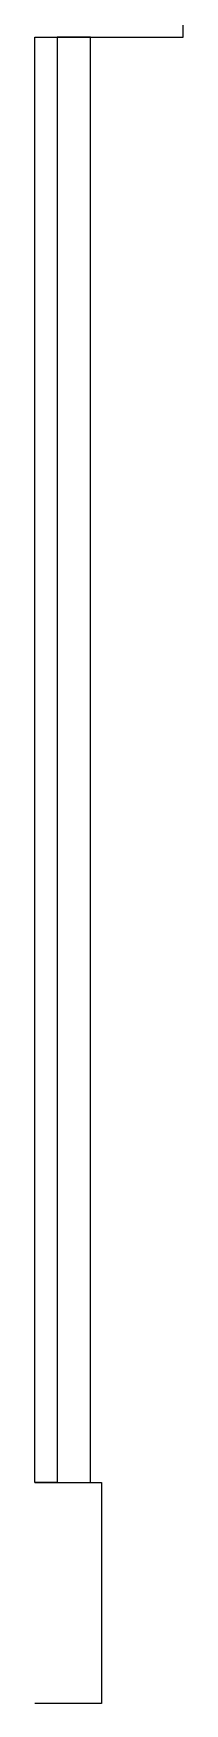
# Model space of a CAD drawing. Header units: millimetres. Extents: x -33000 to 294000, y 0 to 42408.
# Drawn here: x 10049.6 to 10089.6, y 15914.5 to 16367.5 of the extents above; entities that cross this region are included whole.
import ezdxf

# ---------------------------------------------------------------- set-up
doc = ezdxf.new("R2010")
doc.units = ezdxf.units.MM
doc.header["$LTSCALE"] = 50
doc.layers.add('arch', color=8, linetype='Continuous')

msp = doc.modelspace()

# ---------------------------------------------------------------- linework, layer by layer
at = {"layer": 'arch', "linetype": 'Continuous'}
for p, q in [((10089.58, 16366.53), (10089.58, 16384.53)), ((10049.58, 16366.53), (10089.58, 16366.53))]:
    msp.add_line(p, q, dxfattribs=at)
at = {"layer": 'arch'}
for p, q in [((10049.58, 16366.53), (10055.58, 16366.53)), ((10049.58, 15974.53), (10049.58, 16366.53)), ((10064.58, 16366.53), (10055.58, 16366.53)), ((10055.58, 16366.53), (10055.58, 15974.53)), ((10064.58, 15974.53), (10064.58, 16366.53)), ((10055.58, 15974.53), (10049.58, 15974.53)), ((10055.58, 15974.53), (10064.58, 15974.53))]:
    msp.add_line(p, q, dxfattribs=at)
at = {"layer": 'arch', "linetype": 'Continuous', "ltscale": 4}
for p, q in [((10049.58, 15974.53), (10067.58, 15974.53)), ((10067.58, 15974.53), (10067.58, 15914.53)), ((10067.58, 15914.53), (10049.58, 15914.53))]:
    msp.add_line(p, q, dxfattribs=at)

doc.saveas('drawing.dxf')
